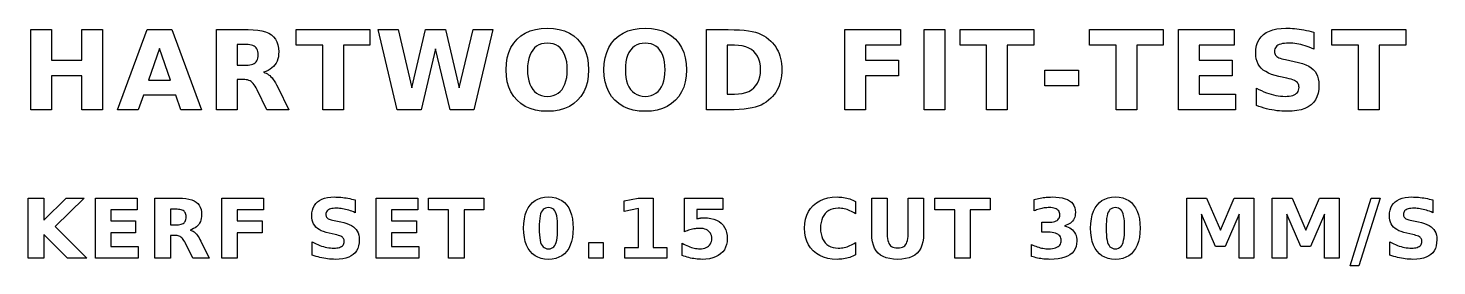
# Model space of a CAD drawing. Header units: millimetres. Extents: x 10 to 256, y 12 to 289.
# Drawn here: x 10.3 to 67.2, y 279.7 to 289.3 of the extents above; entities that cross this region are included whole.
import ezdxf

# ---------------------------------------------------------------- set-up
doc = ezdxf.new("R2010")
doc.units = ezdxf.units.MM
doc.layers.add('ENGRAVE', color=5, linetype='CONTINUOUS')

msp = doc.modelspace()

# ---------------------------------------------------------------- linework, layer by layer
at = {"layer": 'ENGRAVE', "color": 5}
for points in [[(32.5165, 288.8516), (32.6518, 288.6931), (32.7624, 288.5157), (32.8485, 288.3193), (32.91, 288.1041), (32.9469, 287.8699), (32.9592, 287.6168), (32.9469, 287.3643), (32.91, 287.1306), (32.8485, 286.9158), (32.7624, 286.7198), (32.6518, 286.5425), (32.5165, 286.3841), (32.3595, 286.2475), (32.1837, 286.1358), (31.9891, 286.0488), (31.7758, 285.9867), (31.5435, 285.9495), (31.2925, 285.9371), (31.0422, 285.9495), (30.8104, 285.9867), (30.5973, 286.0488), (30.4028, 286.1358), (30.2269, 286.2475), (30.0697, 286.3841), (29.9341, 286.5425), (29.8231, 286.7198), (29.7368, 286.9158), (29.6752, 287.1306), (29.6382, 287.3643), (29.6259, 287.6168), (29.6382, 287.8699), (29.6752, 288.1041), (29.7368, 288.3193), (29.8231, 288.5157), (29.9341, 288.6931), (30.0697, 288.8516), (30.2269, 288.9882), (30.4028, 289.0999), (30.5973, 289.1868), (30.8104, 289.2489), (31.0422, 289.2862), (31.2925, 289.2986), (31.5435, 289.2862), (31.7758, 289.2489), (31.9891, 289.1868), (32.1837, 289.0999), (32.3595, 288.9882), (32.5165, 288.8516)], [(36.4725, 288.8516), (36.6078, 288.6931), (36.7184, 288.5157), (36.8045, 288.3193), (36.866, 288.1041), (36.9029, 287.8699), (36.9152, 287.6168), (36.9029, 287.3643), (36.866, 287.1306), (36.8045, 286.9158), (36.7184, 286.7198), (36.6078, 286.5425), (36.4725, 286.3841), (36.3155, 286.2475), (36.1397, 286.1358), (35.9451, 286.0488), (35.7317, 285.9867), (35.4995, 285.9495), (35.2485, 285.9371), (34.9981, 285.9495), (34.7664, 285.9867), (34.5533, 286.0488), (34.3588, 286.1358), (34.1829, 286.2475), (34.0257, 286.3841), (33.89, 286.5425), (33.7791, 286.7198), (33.6928, 286.9158), (33.6312, 287.1306), (33.5942, 287.3643), (33.5819, 287.6168), (33.5942, 287.8699), (33.6312, 288.1041), (33.6928, 288.3193), (33.7791, 288.5157), (33.89, 288.6931), (34.0257, 288.8516), (34.1829, 288.9882), (34.3588, 289.0999), (34.5533, 289.1868), (34.7664, 289.2489), (34.9981, 289.2862), (35.2485, 289.2986), (35.4995, 289.2862), (35.7317, 289.2489), (35.9451, 289.1868), (36.1397, 289.0999), (36.3155, 288.9882), (36.4725, 288.8516)], [(61.9216, 288.5854), (61.8359, 288.6105), (61.7509, 288.6324), (61.667, 288.6509), (61.5847, 288.6661), (61.504, 288.678), (61.4249, 288.6864), (61.3473, 288.6915), (61.2713, 288.6931), (61.1758, 288.6909), (61.089, 288.684), (61.0109, 288.6725), (60.9414, 288.6565), (60.8806, 288.6359), (60.8286, 288.6107), (60.7848, 288.5807), (60.749, 288.5456), (60.7211, 288.5054), (60.7012, 288.4602), (60.6893, 288.4099), (60.6853, 288.3546), (60.688, 288.3128), (60.6961, 288.2742), (60.7095, 288.2388), (60.7283, 288.2065), (60.7524, 288.1775), (60.7819, 288.1517), (60.8185, 288.128), (60.8638, 288.1055), (60.9178, 288.0841), (60.9806, 288.0639), (61.0521, 288.0448), (61.1324, 288.0269), (61.4883, 287.9553), (61.6597, 287.916), (61.8138, 287.8704), (61.9505, 287.8186), (62.0699, 287.7605), (62.1719, 287.6961), (62.2565, 287.6254), (62.3261, 287.5465), (62.3831, 287.4571), (62.4274, 287.3574), (62.4591, 287.2473), (62.478, 287.1269), (62.4844, 286.9961), (62.4755, 286.825), (62.449, 286.6692), (62.4049, 286.5287), (62.3431, 286.4034), (62.2636, 286.2934), (62.1664, 286.1986), (62.0512, 286.1187), (61.9172, 286.0533), (61.7647, 286.0024), (61.5935, 285.9661), (61.4037, 285.9443), (61.1953, 285.9371), (61.0925, 285.9387), (60.9896, 285.9436), (60.8866, 285.9517), (60.7835, 285.9631), (60.6802, 285.9778), (60.5768, 285.9957), (60.4734, 286.0168), (60.3699, 286.041), (60.2665, 286.0684), (60.163, 286.0989), (60.0596, 286.1325), (59.9562, 286.1693), (59.9562, 286.8746), (60.059, 286.8218), (60.1608, 286.7737), (60.2613, 286.73), (60.3608, 286.6908), (60.4591, 286.6562), (60.5562, 286.6261), (60.6522, 286.6006), (60.7471, 286.5797), (60.8408, 286.5634), (60.9333, 286.5518), (61.0247, 286.5449), (61.115, 286.5425), (61.2026, 286.5451), (61.2831, 286.5527), (61.3564, 286.5653), (61.4227, 286.583), (61.4818, 286.6058), (61.5339, 286.6337), (61.5783, 286.6662), (61.6146, 286.7031), (61.6429, 286.7444), (61.6631, 286.7899), (61.6752, 286.8398), (61.6793, 286.8941), (61.6765, 286.9428), (61.6683, 286.9877), (61.6546, 287.0286), (61.6354, 287.0658), (61.6107, 287.0991), (61.5805, 287.1285), (61.5421, 287.1555), (61.4929, 287.1815), (61.4327, 287.2066), (61.3616, 287.2307), (61.2796, 287.2539), (61.1866, 287.276), (60.8633, 287.3477), (60.7085, 287.3858), (60.5683, 287.4308), (60.4425, 287.4827), (60.3314, 287.5415), (60.2347, 287.6072), (60.1526, 287.6797), (60.0839, 287.76), (60.0278, 287.8492), (59.9841, 287.9472), (59.9529, 288.0539), (59.9342, 288.1695), (59.928, 288.2938), (59.9366, 288.4489), (59.9627, 288.5916), (60.0061, 288.7219), (60.0668, 288.8397), (60.145, 288.9452), (60.2405, 289.0382), (60.3522, 289.1178), (60.4792, 289.1829), (60.6213, 289.2335), (60.7786, 289.2697), (60.9512, 289.2914), (61.1389, 289.2986), (61.2283, 289.2975), (61.3185, 289.2942), (61.4096, 289.2886), (61.5015, 289.2808), (61.5943, 289.2707), (61.6879, 289.2585), (61.7825, 289.244), (61.8782, 289.2272), (61.9749, 289.2083), (62.0728, 289.1871), (62.1717, 289.1637), (62.2717, 289.138), (62.2717, 288.4523), (62.1831, 288.4904), (62.0952, 288.5253), (62.008, 288.557), (61.9216, 288.5854)], [(13.3116, 289.24), (13.3116, 286), (12.4761, 286), (12.4761, 287.3737), (11.2435, 287.3737), (11.2435, 286), (10.408, 286), (10.408, 289.24), (11.2435, 289.24), (11.2435, 288.0052), (12.4761, 288.0052), (12.4761, 289.24), (13.3116, 289.24)], [(17.3154, 286), (16.4755, 286), (16.2715, 286.5903), (14.9651, 286.5903), (14.7589, 286), (13.9191, 286), (15.1192, 289.24), (16.1153, 289.24), (17.3154, 286)], [(19.5877, 289.2161), (19.7536, 289.1863), (19.9005, 289.1445), (20.0285, 289.0908), (20.1375, 289.0252), (20.2286, 288.9466), (20.3032, 288.8542), (20.3613, 288.7479), (20.4027, 288.6278), (20.4276, 288.4938), (20.4359, 288.3459), (20.4315, 288.2421), (20.4186, 288.1446), (20.3971, 288.0535), (20.3669, 287.9688), (20.3281, 287.8905), (20.2807, 287.8186), (20.2246, 287.7529), (20.1598, 287.6932), (20.0862, 287.6395), (20.0039, 287.5919), (19.9128, 287.5503), (19.813, 287.5148), (19.8692, 287.499), (19.9233, 287.4777), (19.9755, 287.451), (20.0257, 287.4188), (20.0739, 287.3811), (20.1201, 287.3379), (20.1654, 287.288), (20.2109, 287.2302), (20.2565, 287.1646), (20.3024, 287.091), (20.3484, 287.0095), (20.3946, 286.9201), (20.8482, 286), (19.9584, 286), (19.5635, 286.8051), (19.5236, 286.8819), (19.4835, 286.95), (19.4433, 287.0097), (19.4029, 287.0607), (19.3623, 287.1032), (19.3215, 287.1372), (19.2784, 287.1643), (19.2307, 287.1866), (19.1785, 287.2039), (19.1218, 287.2162), (19.0606, 287.2237), (18.9949, 287.2261), (18.7583, 287.2261), (18.7583, 286), (17.9228, 286), (17.9228, 289.24), (19.1989, 289.24), (19.4028, 289.234), (19.5877, 289.2161)], [(22.213, 286), (22.213, 288.6085), (21.1366, 288.6085), (21.1366, 289.24), (24.1227, 289.24), (24.1227, 288.6085), (23.0485, 288.6085), (23.0485, 286), (22.213, 286)], [(27.7337, 286.8854), (28.2936, 289.24), (29.0878, 289.24), (28.324, 286), (27.3604, 286), (26.7723, 288.4631), (26.1907, 286), (25.2272, 286), (24.4568, 289.24), (25.2576, 289.24), (25.8174, 286.8854), (26.373, 289.24), (27.1781, 289.24), (27.7337, 286.8854)], [(39.5738, 289.1669), (39.7047, 289.1348), (39.8223, 289.0956), (39.9342, 289.0483), (40.0403, 288.9929), (40.1407, 288.9293), (40.2354, 288.8576), (40.3243, 288.7778), (40.397, 288.7028), (40.4632, 288.6242), (40.5229, 288.5418), (40.576, 288.4556), (40.6227, 288.3658), (40.6628, 288.2721), (40.6967, 288.1745), (40.7243, 288.0727), (40.7459, 287.9667), (40.7612, 287.8564), (40.7704, 287.742), (40.7735, 287.6233), (40.7704, 287.5032), (40.7612, 287.3876), (40.7459, 287.2763), (40.7243, 287.1695), (40.6967, 287.067), (40.6628, 286.969), (40.6227, 286.875), (40.576, 286.7849), (40.5229, 286.6985), (40.4632, 286.616), (40.397, 286.5372), (40.3243, 286.4622), (40.2346, 286.3824), (40.1391, 286.3107), (40.0378, 286.2471), (39.9308, 286.1917), (39.8179, 286.1444), (39.6993, 286.1053), (39.5677, 286.0731), (39.4157, 286.0468), (39.2436, 286.0263), (39.0512, 286.0117), (38.8385, 286.0029), (38.6056, 286), (37.7245, 286), (37.7245, 289.24), (38.6056, 289.24), (38.841, 289.2371), (39.0556, 289.2283), (39.2493, 289.2137), (39.422, 289.1932), (39.5738, 289.1669)], [(45.4867, 288.0052), (45.4867, 287.3737), (44.1521, 287.3737), (44.1521, 286), (43.3166, 286), (43.3166, 289.24), (45.5714, 289.24), (45.5714, 288.6085), (44.1521, 288.6085), (44.1521, 288.0052), (45.4867, 288.0052)], [(47.3659, 289.24), (47.3659, 286), (46.5304, 286), (46.5304, 289.24), (47.3659, 289.24)], [(49.0519, 286), (49.0519, 288.6085), (47.9755, 288.6085), (47.9755, 289.24), (50.9616, 289.24), (50.9616, 288.6085), (49.8874, 288.6085), (49.8874, 286), (49.0519, 286)], [(54.2838, 286), (54.2838, 288.6085), (53.2074, 288.6085), (53.2074, 289.24), (56.1935, 289.24), (56.1935, 288.6085), (55.1193, 288.6085), (55.1193, 286), (54.2838, 286)], [(58.9733, 288.0052), (58.9733, 287.3737), (57.6386, 287.3737), (57.6386, 286.6315), (59.1056, 286.6315), (59.1056, 286), (56.8031, 286), (56.8031, 289.24), (59.0579, 289.24), (59.0579, 288.6085), (57.6386, 288.6085), (57.6386, 288.0052), (58.9733, 288.0052)], [(64.0858, 286), (64.0858, 288.6085), (63.0094, 288.6085), (63.0094, 289.24), (65.9955, 289.24), (65.9955, 288.6085), (64.9213, 288.6085), (64.9213, 286), (64.0858, 286)], [(15.1734, 287.1914), (16.061, 287.1914), (15.6183, 288.4805), (15.1734, 287.1914)], [(19.4864, 287.901), (19.5212, 287.9371), (19.5497, 287.9801), (19.5719, 288.0302), (19.5877, 288.0872), (19.5972, 288.1512), (19.6003, 288.2222), (19.5972, 288.2925), (19.5877, 288.3558), (19.5719, 288.4121), (19.5497, 288.4614), (19.5212, 288.5037), (19.4864, 288.5391), (19.4443, 288.5682), (19.3939, 288.5921), (19.3353, 288.6107), (19.2684, 288.6239), (19.1933, 288.6319), (19.1099, 288.6345), (18.7583, 288.6345), (18.7583, 287.8034), (19.1099, 287.8034), (19.1933, 287.8061), (19.2684, 287.8142), (19.3353, 287.8278), (19.3939, 287.8468), (19.4443, 287.8712), (19.4864, 287.901)], [(30.7001, 288.411), (30.6358, 288.3106), (30.5831, 288.1974), (30.5422, 288.0714), (30.513, 287.9326), (30.4954, 287.7811), (30.4896, 287.6168), (30.4954, 287.4531), (30.513, 287.3021), (30.5422, 287.1637), (30.5831, 287.038), (30.6358, 286.925), (30.7001, 286.8247), (30.775, 286.7385), (30.8595, 286.6679), (30.9535, 286.6131), (31.057, 286.5739), (31.17, 286.5504), (31.2925, 286.5425), (31.4158, 286.5504), (31.5293, 286.5739), (31.6332, 286.6131), (31.7275, 286.6679), (31.8122, 286.7385), (31.8872, 286.8247), (31.9515, 286.925), (32.0041, 287.038), (32.045, 287.1637), (32.0743, 287.3021), (32.0918, 287.4531), (32.0977, 287.6168), (32.0918, 287.7811), (32.0743, 287.9326), (32.045, 288.0714), (32.0041, 288.1974), (31.9515, 288.3106), (31.8872, 288.411), (31.8122, 288.4972), (31.7275, 288.5678), (31.6332, 288.6226), (31.5293, 288.6618), (31.4158, 288.6853), (31.2925, 288.6931), (31.17, 288.6853), (31.057, 288.6618), (30.9535, 288.6226), (30.8595, 288.5678), (30.775, 288.4972), (30.7001, 288.411)], [(34.6561, 288.411), (34.5918, 288.3106), (34.5391, 288.1974), (34.4982, 288.0714), (34.469, 287.9326), (34.4514, 287.7811), (34.4456, 287.6168), (34.4514, 287.4531), (34.469, 287.3021), (34.4982, 287.1637), (34.5391, 287.038), (34.5918, 286.925), (34.6561, 286.8247), (34.731, 286.7385), (34.8155, 286.6679), (34.9094, 286.6131), (35.0129, 286.5739), (35.126, 286.5504), (35.2485, 286.5425), (35.3717, 286.5504), (35.4853, 286.5739), (35.5892, 286.6131), (35.6835, 286.6679), (35.7682, 286.7385), (35.8431, 286.8247), (35.9075, 286.925), (35.9601, 287.038), (36.001, 287.1637), (36.0303, 287.3021), (36.0478, 287.4531), (36.0536, 287.6168), (36.0478, 287.7811), (36.0303, 287.9326), (36.001, 288.0714), (35.9601, 288.1974), (35.9075, 288.3106), (35.8431, 288.411), (35.7682, 288.4972), (35.6835, 288.5678), (35.5892, 288.6226), (35.4853, 288.6618), (35.3717, 288.6853), (35.2485, 288.6931), (35.126, 288.6853), (35.0129, 288.6618), (34.9094, 288.6226), (34.8155, 288.5678), (34.731, 288.4972), (34.6561, 288.411)], [(39.4348, 286.7444), (39.545, 286.8078), (39.6418, 286.8854), (39.7244, 286.9764), (39.7919, 287.0802), (39.8444, 287.1968), (39.882, 287.3262), (39.9045, 287.4683), (39.912, 287.6233), (39.9045, 287.7775), (39.8821, 287.9189), (39.8447, 288.0475), (39.7924, 288.1634), (39.7251, 288.2665), (39.6429, 288.3568), (39.5464, 288.4337), (39.4362, 288.4966), (39.3125, 288.5456), (39.1751, 288.5805), (39.0241, 288.6015), (38.8595, 288.6085), (38.56, 288.6085), (38.56, 286.6315), (38.8595, 286.6315), (39.0235, 286.6386), (39.174, 286.6597), (39.3111, 286.695), (39.4348, 286.7444)], [(52.767, 287.5951), (52.767, 286.9635), (51.4042, 286.9635), (51.4042, 287.5951), (52.767, 287.5951)], [(23.3302, 281.9177), (23.2654, 281.939), (23.2011, 281.9579), (23.1374, 281.9743), (23.0745, 281.9882), (23.0128, 281.9996), (22.9522, 282.0085), (22.8929, 282.0148), (22.8347, 282.0186), (22.7777, 282.0199), (22.7061, 282.0181), (22.641, 282.013), (22.5824, 282.0044), (22.5303, 281.9924), (22.4847, 281.9769), (22.4456, 281.958), (22.4128, 281.9355), (22.386, 281.9092), (22.3651, 281.8791), (22.3502, 281.8452), (22.3412, 281.8075), (22.3382, 281.766), (22.3402, 281.7346), (22.3463, 281.7056), (22.3563, 281.6791), (22.3704, 281.6549), (22.3885, 281.6331), (22.4106, 281.6138), (22.4381, 281.596), (22.472, 281.5791), (22.5126, 281.5631), (22.5597, 281.5479), (22.6133, 281.5336), (22.6735, 281.5202), (22.9404, 281.4665), (23.069, 281.437), (23.1846, 281.4028), (23.2871, 281.3639), (23.3766, 281.3203), (23.4531, 281.2721), (23.5166, 281.2191), (23.5688, 281.1598), (23.6115, 281.0928), (23.6448, 281.0181), (23.6685, 280.9355), (23.6828, 280.8452), (23.6875, 280.7471), (23.6809, 280.6188), (23.661, 280.5019), (23.6279, 280.3965), (23.5815, 280.3026), (23.5219, 280.22), (23.4491, 280.1489), (23.3626, 280.089), (23.2622, 280.04), (23.1477, 280.0018), (23.0194, 279.9746), (22.877, 279.9582), (22.7207, 279.9528), (22.6436, 279.954), (22.5664, 279.9577), (22.4892, 279.9638), (22.4118, 279.9723), (22.3344, 279.9833), (22.2568, 279.9967), (22.1793, 280.0126), (22.1017, 280.0307), (22.0241, 280.0513), (21.9465, 280.0741), (21.8689, 280.0994), (21.7913, 280.127), (21.7913, 280.6559), (21.8685, 280.6164), (21.9448, 280.5802), (22.0202, 280.5475), (22.0948, 280.5181), (22.1685, 280.4921), (22.2414, 280.4696), (22.3134, 280.4504), (22.3845, 280.4348), (22.4548, 280.4226), (22.5242, 280.4139), (22.5928, 280.4086), (22.6605, 280.4069), (22.7262, 280.4088), (22.7865, 280.4145), (22.8416, 280.424), (22.8912, 280.4373), (22.9356, 280.4544), (22.9746, 280.4753), (23.0079, 280.4997), (23.0352, 280.5273), (23.0564, 280.5583), (23.0715, 280.5924), (23.0806, 280.6299), (23.0837, 280.6706), (23.0816, 280.7071), (23.0754, 280.7407), (23.0651, 280.7715), (23.0507, 280.7993), (23.0322, 280.8243), (23.0096, 280.8464), (22.9808, 280.8666), (22.9439, 280.8861), (22.8987, 280.9049), (22.8454, 280.923), (22.7839, 280.9404), (22.7142, 280.957), (22.4717, 281.0107), (22.3556, 281.0394), (22.2504, 281.0731), (22.1561, 281.1121), (22.0727, 281.1561), (22.0002, 281.2054), (21.9386, 281.2598), (21.8872, 281.32), (21.8451, 281.3869), (21.8123, 281.4604), (21.7889, 281.5404), (21.7749, 281.6271), (21.7702, 281.7204), (21.7767, 281.8367), (21.7962, 281.9437), (21.8288, 282.0414), (21.8743, 282.1298), (21.9329, 282.2089), (22.0046, 282.2786), (22.0884, 282.3383), (22.1836, 282.3872), (22.2902, 282.4251), (22.4082, 282.4523), (22.5376, 282.4685), (22.6784, 282.474), (22.7454, 282.4731), (22.8131, 282.4706), (22.8814, 282.4664), (22.9504, 282.4606), (23.02, 282.453), (23.0902, 282.4438), (23.1611, 282.433), (23.2329, 282.4204), (23.3054, 282.4062), (23.3788, 282.3903), (23.453, 282.3728), (23.528, 282.3535), (23.528, 281.8392), (23.4615, 281.8678), (23.3956, 281.894), (23.3302, 281.9177)], [(32.0757, 280.2808), (31.9828, 280.1806), (31.8778, 280.0986), (31.7607, 280.0348), (31.6315, 279.9892), (31.4902, 279.9619), (31.3367, 279.9528), (31.1828, 279.9619), (31.041, 279.9892), (30.9115, 280.0348), (30.7942, 280.0986), (30.6891, 280.1806), (30.5962, 280.2808), (30.5166, 280.3977), (30.4515, 280.5301), (30.4008, 280.6777), (30.3647, 280.8407), (30.343, 281.0189), (30.3357, 281.2126), (30.343, 281.4067), (30.3647, 281.5854), (30.4008, 281.7487), (30.4515, 281.8965), (30.5166, 282.029), (30.5962, 282.146), (30.6891, 282.2462), (30.7942, 282.3282), (30.9115, 282.392), (31.041, 282.4375), (31.1828, 282.4648), (31.3367, 282.474), (31.4902, 282.4648), (31.6315, 282.4375), (31.7607, 282.392), (31.8778, 282.3282), (31.9828, 282.2462), (32.0757, 282.146), (32.1552, 282.029), (32.2203, 281.8965), (32.271, 281.7487), (32.3071, 281.5854), (32.3288, 281.4067), (32.3361, 281.2126), (32.3288, 281.0189), (32.3071, 280.8407), (32.271, 280.6777), (32.2203, 280.5301), (32.1552, 280.3977), (32.0757, 280.2808)], [(43.4568, 280.0148), (43.3949, 279.9984), (43.332, 279.9844), (43.2683, 279.9731), (43.2036, 279.9642), (43.1381, 279.9579), (43.0716, 279.9541), (43.0042, 279.9528), (42.8089, 279.9622), (42.6275, 279.9905), (42.4602, 280.0376), (42.3069, 280.1036), (42.1676, 280.1885), (42.0423, 280.2922), (41.9339, 280.412), (41.8452, 280.5452), (41.7762, 280.6919), (41.7269, 280.8521), (41.6974, 281.0256), (41.6875, 281.2126), (41.6974, 281.4), (41.7269, 281.574), (41.7762, 281.7344), (41.8452, 281.8813), (41.9339, 282.0147), (42.0423, 282.1346), (42.1676, 282.2383), (42.3069, 282.3231), (42.4602, 282.3891), (42.6275, 282.4363), (42.8089, 282.4645), (43.0042, 282.474), (43.0716, 282.4727), (43.1381, 282.4689), (43.2036, 282.4626), (43.2683, 282.4537), (43.332, 282.4423), (43.3949, 282.4284), (43.4568, 282.412), (43.518, 282.3931), (43.5784, 282.3718), (43.6379, 282.3481), (43.6966, 282.3219), (43.7546, 282.2933), (43.7546, 281.7904), (43.6966, 281.8282), (43.639, 281.8625), (43.5816, 281.8933), (43.5245, 281.9206), (43.4677, 281.9443), (43.4111, 281.9645), (43.3542, 281.9814), (43.2963, 281.9953), (43.2374, 282.006), (43.1775, 282.0137), (43.1166, 282.0183), (43.0547, 282.0199), (42.9469, 282.0139), (42.8471, 281.996), (42.7552, 281.9661), (42.6713, 281.9244), (42.5953, 281.8707), (42.5273, 281.805), (42.4687, 281.7289), (42.4206, 281.6437), (42.3833, 281.5495), (42.3566, 281.4462), (42.3406, 281.3339), (42.3353, 281.2126), (42.3406, 281.0917), (42.3566, 280.9798), (42.3833, 280.8769), (42.4206, 280.7829), (42.4687, 280.6978), (42.5273, 280.6217), (42.5953, 280.5561), (42.6713, 280.5024), (42.7552, 280.4606), (42.8471, 280.4308), (42.9469, 280.4129), (43.0547, 280.4069), (43.1166, 280.4084), (43.1775, 280.413), (43.2374, 280.4207), (43.2963, 280.4315), (43.3542, 280.4453), (43.4111, 280.4622), (43.4677, 280.4824), (43.5245, 280.5062), (43.5816, 280.5334), (43.639, 280.5642), (43.6966, 280.5986), (43.7546, 280.6364), (43.7546, 280.1335), (43.6966, 280.1048), (43.6379, 280.0787), (43.5784, 280.0549), (43.518, 280.0336), (43.4568, 280.0148)], [(52.5225, 281.1394), (52.5683, 281.0897), (52.6074, 281.035), (52.6393, 280.9755), (52.6642, 280.9113), (52.6819, 280.8423), (52.6925, 280.7686), (52.6961, 280.6901), (52.6884, 280.5745), (52.6654, 280.4685), (52.6269, 280.3721), (52.5731, 280.2854), (52.5039, 280.2083), (52.4194, 280.1408), (52.3201, 280.0833), (52.2067, 280.0363), (52.0792, 279.9998), (51.9376, 279.9737), (51.7819, 279.958), (51.6121, 279.9528), (51.5497, 279.9536), (51.4872, 279.9561), (51.4247, 279.9603), (51.3622, 279.9662), (51.2996, 279.9737), (51.2369, 279.9829), (51.1744, 279.9938), (51.1121, 280.0063), (51.05, 280.0205), (50.9881, 280.0364), (50.9265, 280.054), (50.865, 280.0732), (50.865, 280.5566), (50.9236, 280.5285), (50.982, 280.5028), (51.0402, 280.4795), (51.0983, 280.4586), (51.1563, 280.4401), (51.2142, 280.424), (51.2718, 280.4103), (51.3291, 280.3991), (51.3861, 280.3904), (51.4427, 280.3842), (51.4991, 280.3805), (51.5551, 280.3792), (51.6349, 280.3816), (51.7082, 280.3888), (51.7751, 280.4008), (51.8355, 280.4176), (51.8894, 280.4391), (51.9368, 280.4655), (51.9773, 280.4963), (52.0105, 280.5313), (52.0363, 280.5705), (52.0547, 280.6138), (52.0658, 280.6613), (52.0695, 280.7129), (52.0657, 280.766), (52.0544, 280.8146), (52.0355, 280.8588), (52.0091, 280.8984), (51.9751, 280.9336), (51.9336, 280.9644), (51.8847, 280.9905), (51.8286, 281.0118), (51.7653, 281.0284), (51.6948, 281.0403), (51.6172, 281.0474), (51.5324, 281.0498), (51.2817, 281.0498), (51.2817, 281.4535), (51.5454, 281.4535), (51.6207, 281.4555), (51.6893, 281.4617), (51.7513, 281.472), (51.8065, 281.4864), (51.8551, 281.5049), (51.8969, 281.5275), (51.9323, 281.5543), (51.9611, 281.5855), (51.9836, 281.6209), (51.9997, 281.6606), (52.0093, 281.7046), (52.0125, 281.7529), (52.0094, 281.7978), (52, 281.8392), (51.9844, 281.877), (51.9626, 281.9113), (51.9345, 281.9421), (51.9002, 281.9694), (51.8602, 281.9928), (51.815, 282.0119), (51.7647, 282.0268), (51.7092, 282.0374), (51.6486, 282.0438), (51.5828, 282.0459), (51.5323, 282.0449), (51.4815, 282.0421), (51.4306, 282.0374), (51.3795, 282.0307), (51.3283, 282.0222), (51.2768, 282.0117), (51.2253, 281.9994), (51.1739, 281.9853), (51.1226, 281.9694), (51.0714, 281.9517), (51.0202, 281.9321), (50.9692, 281.9108), (50.9692, 282.3698), (51.031, 282.3864), (51.0925, 282.4016), (51.1539, 282.4154), (51.2152, 282.4277), (51.2762, 282.4385), (51.337, 282.4479), (51.3976, 282.4559), (51.4578, 282.4624), (51.5177, 282.4674), (51.5772, 282.4711), (51.6363, 282.4732), (51.6951, 282.474), (51.8464, 282.4696), (51.9844, 282.4567), (52.1091, 282.4351), (52.2207, 282.4049), (52.3189, 282.366), (52.4039, 282.3185), (52.4758, 282.2623), (52.5346, 282.1974), (52.5803, 282.1238), (52.613, 282.0415), (52.6326, 281.9504), (52.6391, 281.8506), (52.636, 281.7817), (52.6266, 281.717), (52.6111, 281.6567), (52.5892, 281.6007), (52.5611, 281.5489), (52.5268, 281.5015), (52.4864, 281.4584), (52.44, 281.4198), (52.3877, 281.3857), (52.3293, 281.3561), (52.265, 281.3309), (52.1948, 281.3102), (52.2734, 281.2865), (52.3455, 281.2575), (52.4111, 281.2233), (52.47, 281.184), (52.5225, 281.1394)], [(55.0737, 280.3977), (54.9941, 280.2808), (54.9013, 280.1806), (54.7963, 280.0986), (54.6792, 280.0348), (54.55, 279.9892), (54.4087, 279.9619), (54.2552, 279.9528), (54.1013, 279.9619), (53.9595, 279.9892), (53.83, 280.0348), (53.7127, 280.0986), (53.6076, 280.1806), (53.5146, 280.2808), (53.4351, 280.3977), (53.37, 280.5301), (53.3193, 280.6777), (53.2832, 280.8407), (53.2615, 281.0189), (53.2542, 281.2126), (53.2615, 281.4067), (53.2832, 281.5854), (53.3193, 281.7487), (53.37, 281.8965), (53.4351, 282.029), (53.5146, 282.146), (53.6076, 282.2462), (53.7127, 282.3282), (53.83, 282.392), (53.9595, 282.4375), (54.1013, 282.4648), (54.2552, 282.474), (54.4087, 282.4648), (54.55, 282.4375), (54.6792, 282.392), (54.7963, 282.3282), (54.9013, 282.2462), (54.9941, 282.146), (55.0737, 282.029), (55.1388, 281.8965), (55.1895, 281.7487), (55.2256, 281.5854), (55.2473, 281.4067), (55.2546, 281.2126), (55.2473, 281.0189), (55.2256, 280.8407), (55.1895, 280.6777), (55.1388, 280.5301), (55.0737, 280.3977)], [(66.8273, 281.939), (66.763, 281.9579), (66.6992, 281.9743), (66.6363, 281.9882), (66.5746, 281.9996), (66.5141, 282.0085), (66.4547, 282.0148), (66.3965, 282.0186), (66.3395, 282.0199), (66.2679, 282.0181), (66.2028, 282.013), (66.1442, 282.0044), (66.0921, 281.9924), (66.0465, 281.9769), (66.0075, 281.958), (65.9747, 281.9355), (65.9478, 281.9092), (65.9269, 281.8791), (65.912, 281.8452), (65.903, 281.8075), (65.9001, 281.766), (65.9021, 281.7346), (65.9081, 281.7056), (65.9182, 281.6791), (65.9323, 281.6549), (65.9504, 281.6331), (65.9725, 281.6138), (65.9999, 281.596), (66.0339, 281.5791), (66.0744, 281.5631), (66.1215, 281.5479), (66.1752, 281.5336), (66.2354, 281.5202), (66.5023, 281.4665), (66.6309, 281.437), (66.7464, 281.4028), (66.849, 281.3639), (66.9385, 281.3203), (67.015, 281.2721), (67.0785, 281.2191), (67.1307, 281.1598), (67.1734, 281.0928), (67.2066, 281.0181), (67.2304, 280.9355), (67.2446, 280.8452), (67.2493, 280.7471), (67.2427, 280.6188), (67.2229, 280.5019), (67.1897, 280.3965), (67.1434, 280.3026), (67.0838, 280.22), (67.0109, 280.1489), (66.9244, 280.089), (66.824, 280.04), (66.7096, 280.0018), (66.5812, 279.9746), (66.4389, 279.9582), (66.2826, 279.9528), (66.2055, 279.954), (66.1283, 279.9577), (66.051, 279.9638), (65.9737, 279.9723), (65.8962, 279.9833), (65.8187, 279.9967), (65.7411, 280.0126), (65.6635, 280.0307), (65.5859, 280.0513), (65.5084, 280.0741), (65.4308, 280.0994), (65.3532, 280.127), (65.3532, 280.6559), (65.4303, 280.6164), (65.5066, 280.5802), (65.5821, 280.5475), (65.6566, 280.5181), (65.7304, 280.4921), (65.8032, 280.4696), (65.8752, 280.4504), (65.9464, 280.4348), (66.0166, 280.4226), (66.0861, 280.4139), (66.1546, 280.4086), (66.2223, 280.4069), (66.288, 280.4088), (66.3484, 280.4145), (66.4034, 280.424), (66.4531, 280.4373), (66.4974, 280.4544), (66.5365, 280.4753), (66.5698, 280.4997), (66.597, 280.5273), (66.6182, 280.5583), (66.6334, 280.5924), (66.6425, 280.6299), (66.6455, 280.6706), (66.6435, 280.7071), (66.6373, 280.7407), (66.627, 280.7715), (66.6126, 280.7993), (66.5941, 280.8243), (66.5715, 280.8464), (66.5427, 280.8666), (66.5057, 280.8861), (66.4606, 280.9049), (66.4072, 280.923), (66.3457, 280.9404), (66.276, 280.957), (66.0335, 281.0107), (65.9174, 281.0394), (65.8123, 281.0731), (65.718, 281.1121), (65.6346, 281.1561), (65.5621, 281.2054), (65.5005, 281.2598), (65.449, 281.32), (65.4069, 281.3869), (65.3741, 281.4604), (65.3507, 281.5404), (65.3367, 281.6271), (65.332, 281.7204), (65.3385, 281.8367), (65.3581, 281.9437), (65.3906, 282.0414), (65.4362, 282.1298), (65.4948, 282.2089), (65.5664, 282.2786), (65.6502, 282.3383), (65.7454, 282.3872), (65.8521, 282.4251), (65.9701, 282.4523), (66.0994, 282.4685), (66.2402, 282.474), (66.3073, 282.4731), (66.375, 282.4706), (66.4433, 282.4664), (66.5122, 282.4606), (66.5818, 282.453), (66.652, 282.4438), (66.723, 282.433), (66.7947, 282.4204), (66.8673, 282.4062), (66.9406, 282.3903), (67.0148, 282.3728), (67.0898, 282.3535), (67.0898, 281.8392), (67.0234, 281.8678), (66.9575, 281.894), (66.8921, 281.9177), (66.8273, 281.939)], [(12.5635, 282.43), (11.3932, 281.2793), (12.6839, 280), (11.8994, 280), (10.9326, 280.957), (10.9326, 280), (10.306, 280), (10.306, 282.43), (10.9326, 282.43), (10.9326, 281.543), (11.8359, 282.43), (12.5635, 282.43)], [(14.6499, 281.5039), (14.6499, 281.0303), (13.649, 281.0303), (13.649, 280.4736), (14.7492, 280.4736), (14.7492, 280), (13.0223, 280), (13.0223, 282.43), (14.7134, 282.43), (14.7134, 281.9564), (13.649, 281.9564), (13.649, 281.5039), (14.6499, 281.5039)], [(16.6813, 282.4121), (16.8058, 282.3897), (16.916, 282.3584), (17.0119, 282.3181), (17.0937, 282.2689), (17.162, 282.21), (17.218, 282.1407), (17.2615, 282.061), (17.2926, 281.9708), (17.3112, 281.8703), (17.3174, 281.7594), (17.3142, 281.6815), (17.3045, 281.6084), (17.2884, 281.5401), (17.2657, 281.4766), (17.2366, 281.4179), (17.2011, 281.3639), (17.159, 281.3147), (17.1104, 281.2699), (17.0552, 281.2297), (16.9935, 281.1939), (16.9252, 281.1627), (16.8503, 281.1361), (16.8924, 281.1242), (16.9331, 281.1083), (16.9722, 281.0883), (17.0098, 281.0641), (17.046, 281.0358), (17.0806, 281.0034), (17.1146, 280.966), (17.1487, 280.9227), (17.183, 280.8734), (17.2174, 280.8182), (17.2519, 280.7571), (17.2865, 280.6901), (17.6267, 280), (16.9594, 280), (16.6632, 280.6038), (16.6332, 280.6614), (16.6032, 280.7125), (16.573, 280.7572), (16.5427, 280.7955), (16.5123, 280.8274), (16.4817, 280.8529), (16.4493, 280.8733), (16.4136, 280.8899), (16.3745, 280.9029), (16.3319, 280.9122), (16.286, 280.9177), (16.2367, 280.9196), (16.0593, 280.9196), (16.0593, 280), (15.4327, 280), (15.4327, 282.43), (16.3897, 282.43), (16.5426, 282.4255), (16.6813, 282.4121)], [(16.6054, 281.4258), (16.6315, 281.4528), (16.6528, 281.4851), (16.6695, 281.5226), (16.6813, 281.5654), (16.6884, 281.6134), (16.6908, 281.6667), (16.6884, 281.7194), (16.6813, 281.7669), (16.6695, 281.8091), (16.6528, 281.8461), (16.6315, 281.8778), (16.6054, 281.9043), (16.5738, 281.9262), (16.536, 281.9441), (16.492, 281.958), (16.4419, 281.968), (16.3855, 281.9739), (16.323, 281.9759), (16.0593, 281.9759), (16.0593, 281.3525), (16.323, 281.3525), (16.3855, 281.3546), (16.4419, 281.3607), (16.492, 281.3708), (16.536, 281.3851), (16.5738, 281.4034), (16.6054, 281.4258)], [(18.7594, 281.5039), (19.7604, 281.5039), (19.7604, 281.0303), (18.7594, 281.0303), (18.7594, 280), (18.1327, 280), (18.1327, 282.43), (19.8238, 282.43), (19.8238, 281.9564), (18.7594, 281.9564), (18.7594, 281.5039)], [(25.9986, 281.5039), (25.9986, 281.0303), (24.9976, 281.0303), (24.9976, 280.4736), (26.0979, 280.4736), (26.0979, 280), (24.371, 280), (24.371, 282.43), (26.062, 282.43), (26.062, 281.9564), (24.9976, 281.9564), (24.9976, 281.5039), (25.9986, 281.5039)], [(27.2989, 280), (27.2989, 281.9564), (26.4916, 281.9564), (26.4916, 282.43), (28.7312, 282.43), (28.7312, 281.9564), (27.9255, 281.9564), (27.9255, 280), (27.2989, 280)], [(31.624, 281.8595), (31.5923, 281.9165), (31.5541, 281.9631), (31.5094, 281.9993), (31.4583, 282.0252), (31.4008, 282.0407), (31.3367, 282.0459), (31.2727, 282.0407), (31.215, 282.0252), (31.1638, 281.9993), (31.119, 281.9631), (31.0806, 281.9165), (31.0486, 281.8595), (31.0223, 281.7899), (31.0007, 281.7054), (30.9839, 281.6058), (30.972, 281.4913), (30.9648, 281.3619), (30.9624, 281.2174), (30.9648, 281.0715), (30.972, 280.9406), (30.9839, 280.8248), (31.0007, 280.7241), (31.0223, 280.6385), (31.0486, 280.568), (31.0806, 280.5103), (31.119, 280.4631), (31.1638, 280.4264), (31.215, 280.4002), (31.2727, 280.3845), (31.3367, 280.3792), (31.4003, 280.3845), (31.4575, 280.4002), (31.5084, 280.4264), (31.553, 280.4631), (31.5913, 280.5103), (31.6232, 280.568), (31.6495, 280.6385), (31.6711, 280.7241), (31.6879, 280.8248), (31.6999, 280.9406), (31.707, 281.0715), (31.7094, 281.2174), (31.7071, 281.3619), (31.6999, 281.4913), (31.6881, 281.6058), (31.6715, 281.7054), (31.6501, 281.7899), (31.624, 281.8595)], [(34.4045, 282.3128), (34.9693, 282.43), (35.565, 282.43), (35.565, 280.4329), (36.1184, 280.4329), (36.1184, 280), (34.4191, 280), (34.4191, 280.4329), (34.9725, 280.4329), (34.9725, 282.0036), (34.4045, 281.8864), (34.4045, 282.3128)], [(37.3579, 281.5997), (37.3819, 281.6055), (37.4059, 281.6107), (37.4299, 281.6155), (37.454, 281.6198), (37.4781, 281.6235), (37.5024, 281.6268), (37.527, 281.6294), (37.5519, 281.6315), (37.5772, 281.6329), (37.6028, 281.6338), (37.6286, 281.6341), (37.7713, 281.6279), (37.903, 281.6094), (38.0237, 281.5786), (38.1336, 281.5354), (38.2324, 281.4798), (38.3204, 281.4119), (38.396, 281.333), (38.4578, 281.2444), (38.5059, 281.146), (38.5403, 281.038), (38.5609, 280.9202), (38.5678, 280.7926), (38.5603, 280.6661), (38.5378, 280.549), (38.5004, 280.4415), (38.4481, 280.3434), (38.3807, 280.2549), (38.2984, 280.1758), (38.2028, 280.1076), (38.0956, 280.0519), (37.9767, 280.0085), (37.8463, 279.9776), (37.7042, 279.959), (37.5505, 279.9528), (37.4817, 279.9539), (37.4132, 279.9572), (37.3448, 279.9628), (37.2767, 279.9705), (37.2088, 279.9805), (37.1412, 279.9927), (37.0737, 280.0071), (37.0064, 280.0239), (36.9392, 280.0429), (36.8721, 280.0643), (36.8051, 280.088), (36.7383, 280.1139), (36.7383, 280.6071), (36.804, 280.5707), (36.8685, 280.5375), (36.9318, 280.5074), (36.9941, 280.4805), (37.0552, 280.4568), (37.1151, 280.4362), (37.174, 280.4188), (37.2317, 280.4046), (37.2883, 280.3935), (37.3437, 280.3856), (37.398, 280.3808), (37.4512, 280.3792), (37.5245, 280.3823), (37.5924, 280.3916), (37.6549, 280.4071), (37.712, 280.4288), (37.7638, 280.4567), (37.8101, 280.4907), (37.8502, 280.5301), (37.8829, 280.5738), (37.9084, 280.6219), (37.9266, 280.6745), (37.9375, 280.7314), (37.9411, 280.7926), (37.9375, 280.8544), (37.9266, 280.9116), (37.9084, 280.9644), (37.8829, 281.0126), (37.8502, 281.0562), (37.8101, 281.0954), (37.7638, 281.1292), (37.712, 281.1569), (37.6549, 281.1784), (37.5924, 281.1938), (37.5245, 281.203), (37.4512, 281.2061), (37.4057, 281.2051), (37.3592, 281.2022), (37.3117, 281.1973), (37.2632, 281.1905), (37.2137, 281.1818), (37.1632, 281.1711), (37.1115, 281.1583), (37.0586, 281.1435), (37.0045, 281.1265), (36.949, 281.1074), (36.8923, 281.0862), (36.8344, 281.0628), (36.8344, 282.43), (38.392, 282.43), (38.392, 281.9694), (37.334, 281.9694), (37.334, 281.5934), (37.3579, 281.5997)], [(45.0583, 280.7151), (45.0775, 280.6481), (45.1021, 280.5907), (45.1322, 280.5428), (45.1685, 280.5033), (45.2117, 280.4709), (45.2618, 280.4458), (45.3188, 280.4278), (45.3828, 280.417), (45.4536, 280.4134), (45.525, 280.417), (45.5894, 280.4278), (45.6467, 280.4458), (45.6971, 280.4709), (45.7404, 280.5033), (45.7767, 280.5428), (45.8068, 280.5907), (45.8314, 280.6481), (45.8506, 280.7151), (45.8643, 280.7916), (45.8725, 280.8777), (45.8752, 280.9733), (45.8752, 282.43), (46.5018, 282.43), (46.5018, 280.9733), (46.4946, 280.8086), (46.4731, 280.6586), (46.4371, 280.5233), (46.3868, 280.4026), (46.3221, 280.2965), (46.243, 280.2051), (46.1492, 280.128), (46.0403, 280.0649), (45.9163, 280.0159), (45.7772, 279.9808), (45.623, 279.9598), (45.4536, 279.9528), (45.2848, 279.9598), (45.131, 279.9808), (44.9922, 280.0159), (44.8684, 280.0649), (44.7597, 280.128), (44.6659, 280.2051), (44.5868, 280.2965), (44.5221, 280.4026), (44.4718, 280.5233), (44.4359, 280.6586), (44.4143, 280.8086), (44.4071, 280.9733), (44.4071, 282.43), (45.0337, 282.43), (45.0337, 280.9733), (45.0365, 280.8777), (45.0447, 280.7916), (45.0583, 280.7151)], [(47.7647, 280), (47.7647, 281.9564), (46.9574, 281.9564), (46.9574, 282.43), (49.197, 282.43), (49.197, 281.9564), (48.3913, 281.9564), (48.3913, 280), (47.7647, 280)], [(54.5686, 281.7899), (54.5425, 281.8595), (54.5108, 281.9165), (54.4726, 281.9631), (54.4279, 281.9993), (54.3768, 282.0252), (54.3193, 282.0407), (54.2552, 282.0459), (54.1911, 282.0407), (54.1335, 282.0252), (54.0823, 281.9993), (54.0375, 281.9631), (53.9991, 281.9165), (53.9671, 281.8595), (53.9408, 281.7899), (53.9192, 281.7054), (53.9024, 281.6058), (53.8904, 281.4913), (53.8833, 281.3619), (53.8809, 281.2174), (53.8833, 281.0715), (53.8904, 280.9406), (53.9024, 280.8248), (53.9192, 280.7241), (53.9408, 280.6385), (53.9671, 280.568), (53.9991, 280.5103), (54.0375, 280.4631), (54.0823, 280.4264), (54.1335, 280.4002), (54.1911, 280.3845), (54.2552, 280.3792), (54.3188, 280.3845), (54.376, 280.4002), (54.4269, 280.4264), (54.4715, 280.4631), (54.5097, 280.5103), (54.5417, 280.568), (54.568, 280.6385), (54.5896, 280.7241), (54.6064, 280.8248), (54.6183, 280.9406), (54.6255, 281.0715), (54.6279, 281.2174), (54.6256, 281.3619), (54.6184, 281.4913), (54.6066, 281.6058), (54.59, 281.7054), (54.5686, 281.7899)], [(59.8507, 280), (59.2582, 280), (59.2582, 281.7773), (58.6983, 280.4671), (58.3012, 280.4671), (57.7413, 281.7773), (57.7413, 280), (57.1472, 280), (57.1472, 282.43), (57.9447, 282.43), (58.4981, 281.1296), (59.0548, 282.43), (59.8507, 282.43), (59.8507, 280)], [(63.301, 280), (62.7086, 280), (62.7086, 281.7773), (62.1487, 280.4671), (61.7516, 280.4671), (61.1917, 281.7773), (61.1917, 280), (60.5976, 280), (60.5976, 282.43), (61.3951, 282.43), (61.9485, 281.1296), (62.5051, 282.43), (63.301, 282.43), (63.301, 280)], [(64.9594, 282.43), (64.1017, 279.6908), (63.742, 279.6908), (64.5981, 282.43), (64.9594, 282.43)], [(32.9691, 280.6299), (33.555, 280.6299), (33.555, 280), (32.9691, 280), (32.9691, 280.6299)]]:
    msp.add_lwpolyline(points, close=True, dxfattribs=at)

doc.saveas('drawing.dxf')
